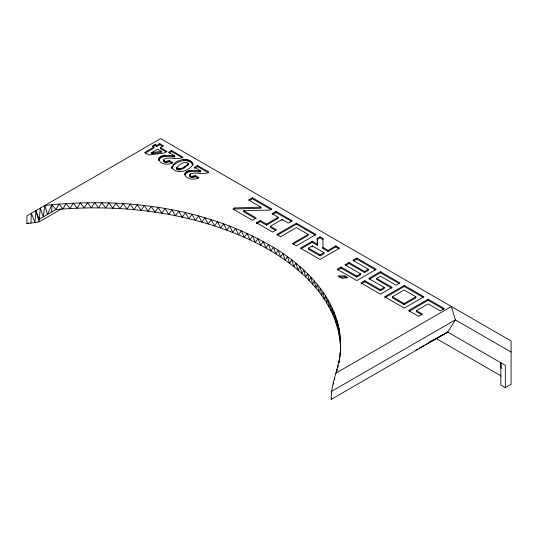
<?xml version="1.0" encoding="UTF-8"?>
<svg xmlns="http://www.w3.org/2000/svg" width="538" height="538" viewBox="0 0 538 538"><rect width="100%" height="100%" fill="white"/><g stroke="black" fill="none" stroke-linecap="round" stroke-linejoin="round"><path stroke-width="0.81" d="M61.574 208.879L39.072 221.871L26.9 223.674L26.9 215.832L160.633 138.629L511.1 340.971L511.1 384.354L505.343 387.676L500.817 385.067L500.817 362.746L501.147 368.564M338.98 248.791L335.759 246.929L328.025 251.394L322.928 248.448L322.928 238.475L320.002 236.787L317.225 238.395L317.413 245.267L312.269 242.295L301.078 248.758M335.604 373.332L451.382 306.492L455.356 319.868L447.744 332.101L331.226 399.371C330.83 383.426 338.846 368.691 340.204 352.874C341.428 340.393 339.693 327.696 335.45 315.914C325.221 287.897 302.793 266.216 278.247 250.257C209.309 207.365 124.406 196.868 44.856 205.469L43.262 216.841L40.337 208.078L39.072 221.871L35.838 210.674L34.997 222.429L31.359 213.263L30.942 223.035M340.581 351.664L340.594 344.616L340.46 351.872M336.929 370.917L336.936 369.276L336.828 370.85M333.553 384.193L333.58 382.579M334.596 379.667L334.636 377.992L334.777 379.646M340.097 356.775L340.204 352.874L340.298 354.327M51.675 211.985L51.883 204.702L55.905 209.544C123.592 203.794 193.868 212.483 255.368 242.463C296.438 262.705 338.436 298.422 340.561 347.541L340.48 340.487L340.332 343.426L339.633 332.242L339.249 335.208L338.893 328.14L338.402 331.119L337.951 324.044L337.346 327.043L336.801 319.969L336.089 322.982L335.45 315.914L334.629 318.953L333.896 311.879L332.968 314.945L332.134 307.877L331.105 310.964L330.177 303.909L329.048 307.023L328.019 299.969L326.788 303.109L325.665 296.068L324.333 299.242L323.116 292.215L321.69 295.416L320.372 288.395L318.852 291.63L317.44 284.629L315.826 287.897L314.32 280.917L312.612 284.219L311.011 277.252L309.222 280.594L307.521 273.647L305.645 277.03L303.856 270.103L301.892 273.526L300.009 266.619L297.965 270.083L295.987 263.203L293.869 266.707L291.798 259.861L289.599 263.405L287.447 256.586L285.174 260.177L282.927 253.385L280.58 257.016L278.247 250.257L275.833 253.943L273.418 247.211L270.937 250.943L268.428 244.252L265.893 248.031L263.304 241.374L260.701 245.2L258.025 238.583L255.368 242.463L252.618 235.879L249.901 239.814L247.07 233.277L244.306 237.251L241.401 230.762L238.583 234.79L235.604 228.341L232.739 232.423L229.686 226.021L226.78 230.156L223.653 223.801L220.708 227.991L217.513 221.683L214.528 225.926L211.266 219.665L208.253 223.969L204.924 217.756L201.878 222.113L198.488 215.953L195.415 220.365L191.965 214.265L188.865 218.731L185.361 212.678L182.234 217.197L178.677 211.205L175.536 215.785L171.925 209.847L168.764 214.48L165.105 208.603L161.931 213.29L158.226 207.473L155.038 212.214L151.292 206.457L148.098 211.259L144.312 205.556L141.111 210.412L137.284 204.776L134.083 209.685L130.223 204.117L127.029 209.08L123.135 203.572L119.94 208.589L116.02 203.142L112.832 208.219L108.884 202.839L105.704 207.964L101.743 202.651L98.575 207.836L94.587 202.584L91.433 207.823L87.438 202.638L84.298 207.924L80.29 202.813L77.176 208.152L73.155 203.108L70.061 208.495L66.04 203.519L62.966 208.959L58.945 204.05L55.905 209.544M339.572 360.11L339.693 356.99M171.985 166.484L171.938 168.515C172.476 159.847 190.317 155.314 192.94 164.702C188.851 171.077 176.639 175.058 171.938 167.473M192.94 163.66L192.886 164.641C188.206 157.157 175.872 161.064 171.985 167.533M338.9 362.659L338.98 361.099L339.196 362.551M158.744 158.764C159.571 164.722 168.555 165.361 172.886 162.658L169.322 160.586L165.489 161.461L163.76 160.512L163.861 159.329C169.578 155.926 177.056 160.963 182.913 157.056L171.555 150.499L168.481 152.267L174.675 155.845L174.675 156.888C169.732 157.069 160.586 154.171 158.703 160.627C159.026 153.034 169.759 155.892 174.675 155.845M184.763 173.781L184.763 174.823C188.024 169.45 195.563 172.079 200.687 171.904L200.687 170.862C196.074 170.889 184.83 168.132 184.964 175.435C187.997 179.739 194.561 180.176 198.905 177.674L195.341 175.603L191.508 176.484L189.773 175.529L189.88 174.352C195.597 170.943 203.068 175.98 208.926 172.073L197.567 165.516L194.5 167.284L194.5 168.333M337.904 367.521L338.059 365.194M176.693 167.843C178.65 164.937 184.783 160.311 188.206 163.276L188.172 164.736C185.536 167.049 180.149 171.972 176.693 168.885L176.693 167.843C180.136 170.869 186.155 166.04 188.206 163.276M176.693 168.885L176.726 167.426M188.172 164.736L188.018 163.956M51.883 204.702L47.458 214.413L44.856 205.469M331.226 399.371L331.778 398.207M172.173 163.29L169.322 161.629L165.489 162.503L163.76 161.555L163.861 160.378M198.192 178.307L195.341 176.652L191.508 177.527L189.773 176.572L189.88 175.395M166.222 152.005L160.438 148.67L160.438 147.62L163.505 145.852L159.759 143.686L156.692 145.462L155.058 144.514L152.254 146.134L153.895 147.076L153.895 148.118L145.267 153.101M152.953 146.773L155.058 145.563L156.692 146.504L159.759 144.735L162.886 146.538M153.895 147.076L144.547 152.469L148.885 154.978L163.969 153.095L166.941 151.38L160.438 147.62M26.9 223.674L28.346 222.84M151.629 152.597L157.627 149.134L161.514 151.38L161.514 152.422L151.629 153.639L151.629 152.597L161.514 151.38M151.629 153.639L152.967 152.873M56.483 209.208L39.072 219.255L35.838 210.674M169.093 152.96L171.555 151.541L182.913 158.098M195.112 167.977L197.567 166.558L208.219 172.711M233.485 209.679L234.682 208.986L260.991 208.226L260.991 207.184L234.682 207.937L232.887 208.979L252.47 220.291L256.337 218.058L243.653 210.735L243.653 211.777L255.631 218.697M243.653 210.735L270.143 210.082L271.946 209.047L252.356 197.735L248.495 199.968L260.991 207.184M249.134 200.64L252.356 198.778L271.219 209.672M256.451 223.801L256.451 222.752L260.311 220.519L266.465 224.077L278.213 217.291L278.213 218.341L266.465 225.119L260.311 221.569L257.09 223.425M275.806 230.513L270.332 227.352L270.332 226.31L282.08 219.524L288.233 223.082L292.242 220.762L276.068 211.427L272.06 213.741L278.213 217.291M272.726 214.4L276.068 212.47L291.542 221.4M308.146 234.407L292.39 243.506L296.404 245.819L316.028 234.494L296.404 223.162L276.781 234.494L280.648 236.727L296.404 227.628L308.146 234.407L308.146 235.456L293.109 244.138M277.507 235.119L296.404 224.211L315.302 235.119M317.413 245.267L317.413 244.218L312.269 241.253L300.379 248.119L320.002 259.444L339.626 248.119L335.759 245.886L328.025 250.352L322.928 247.406L322.928 248.448M317.225 239.437L320.002 237.836L322.928 239.524L322.928 238.475M308.402 248.119L312.269 245.886L324.017 252.665L324.017 253.714L320.15 255.94L308.402 249.161L308.402 248.119L320.15 254.898L324.017 252.665M337.871 269.935L341.092 268.079L356.66 277.063L360.527 274.837L360.527 273.788L356.66 276.021L341.092 267.03L337.225 269.262L356.808 280.567L376.284 269.323L356.701 258.018L352.834 260.251L368.409 269.242L368.409 270.284L364.542 272.517L348.967 263.526L345.625 265.456M368.409 269.242L364.542 271.475L348.967 262.483L344.959 264.797L360.527 273.788M353.479 260.923L356.701 259.067L375.558 269.955M360.964 283.977L364.831 281.744L380.44 290.755L384.307 288.523L384.307 287.474L380.44 289.706L364.831 280.695L360.964 282.927L380.44 294.172L392.189 287.393L376.58 278.381L376.58 279.424L391.476 288.025M376.58 278.381L380.44 276.149L396.055 285.16L399.916 282.927L380.44 271.683L368.698 278.462L384.307 287.474M369.391 279.108L380.44 272.732L399.196 283.56M404.28 285.443L384.657 296.774L404.28 308.106L423.904 296.774L404.28 285.443L404.28 286.492L384.657 297.817M392.39 296.774L404.132 289.995L415.874 296.774L415.874 297.817L404.132 304.602L392.39 297.817L392.39 296.774L404.132 303.553L415.874 296.774M416.425 310.655L428.167 303.869L440.326 310.89L444.341 308.577L428.167 299.236L408.55 310.567L418.564 316.351L422.431 314.118L416.425 310.655L416.425 311.697L421.758 314.777M409.277 311.193L428.167 300.285L443.635 309.216M415.605 350.184L417.797 348.954M419.257 348.133L423.641 345.665M425.101 344.845L447.744 332.101L438.214 337.319M429.418 342.134L433.816 339.727M435.282 338.92L436.748 338.12M344.999 275.947L337.857 275.954L342.101 278.402L347.884 277.615L344.999 275.947L344.999 276.996L346.438 277.83M339.444 276.996L344.999 276.996M404.28 286.492L423.171 297.4M194.5 167.284L200.687 170.862M511.1 352.054L455.356 319.868L331.226 391.536L331.704 393.897M270.332 226.31L276.485 229.861L272.625 232.093L256.451 222.752M447.542 331.986L505.343 365.356L505.343 387.676M435.807 338.274L501.322 376.096M317.225 238.395L317.413 244.218M428.167 299.236L428.167 300.285M404.132 303.553L404.132 304.602M380.44 271.683L380.44 272.732M380.44 289.706L380.44 290.755M364.831 280.695L364.831 281.744M364.542 271.475L364.542 272.517M356.701 258.018L356.701 259.067M356.66 276.021L356.66 277.063M348.967 262.483L348.967 263.526M341.092 267.03L341.092 268.079M335.759 245.886L335.759 246.929M328.025 250.352L328.025 251.394M320.15 254.898L320.15 255.94M320.002 236.787L320.002 237.836M312.269 241.253L312.269 242.295M312.269 245.886L312.269 246.929M296.404 223.162L296.404 224.211M282.08 219.524L282.08 220.573M276.068 211.427L276.068 212.47M266.465 224.077L266.465 225.119M260.311 220.519L260.311 221.569M252.356 197.735L252.356 198.778M234.682 207.937L234.682 208.986M199.073 170.835L199.073 171.884M197.567 165.516L197.567 166.558M195.341 175.603L195.341 176.652M193.962 176.249L193.962 177.298M192.685 176.538L192.685 177.587M192.55 162.711L192.55 163.76M191.73 161.803L191.73 162.846M191.508 176.484L191.508 177.527M191.118 170.418L191.118 171.461M190.64 173.767L190.64 174.81M190.439 176.074L190.439 177.116M189.86 160.64L189.86 161.682M189.773 175.529L189.773 176.572M189.591 174.944L189.591 175.993M189.43 170.633L189.43 171.676M188.959 160.203L188.959 161.252M187.997 171.03L187.997 172.079M187.917 164.144L187.917 165.186M187.379 159.725L187.379 160.775M186.699 171.642L186.699 172.685M185.738 159.504L185.738 160.546M185.751 172.301L185.751 173.344M185.106 173.014L185.106 174.056M184.399 166.706L184.399 167.748M184.184 166.827L184.184 167.869M184.03 159.53L184.03 160.573M179.948 168.744L179.948 169.793M179.181 168.878L179.181 169.927M178.488 168.892L178.488 169.934M177.856 168.777L177.856 169.82M177.305 168.535L177.305 169.584M176.888 168.212L176.888 169.255M173.054 155.818L173.054 156.861M171.555 150.499L171.555 151.541M169.322 160.586L169.322 161.629M167.95 161.232L167.95 162.274M166.666 161.521L166.666 162.563M165.489 161.461L165.489 162.503M165.099 155.401L165.099 156.444M164.426 161.05L164.426 162.099M163.76 160.512L163.76 161.555M163.572 159.927L163.572 160.97M163.411 155.61L163.411 156.659M161.978 156.013L161.978 157.056M160.687 156.619L160.687 157.661M159.759 143.686L159.759 144.735M159.739 157.278L159.739 158.327M159.093 157.99L159.093 159.04M156.692 145.462L156.692 146.504M155.058 144.514L155.058 145.563"/></g></svg>
